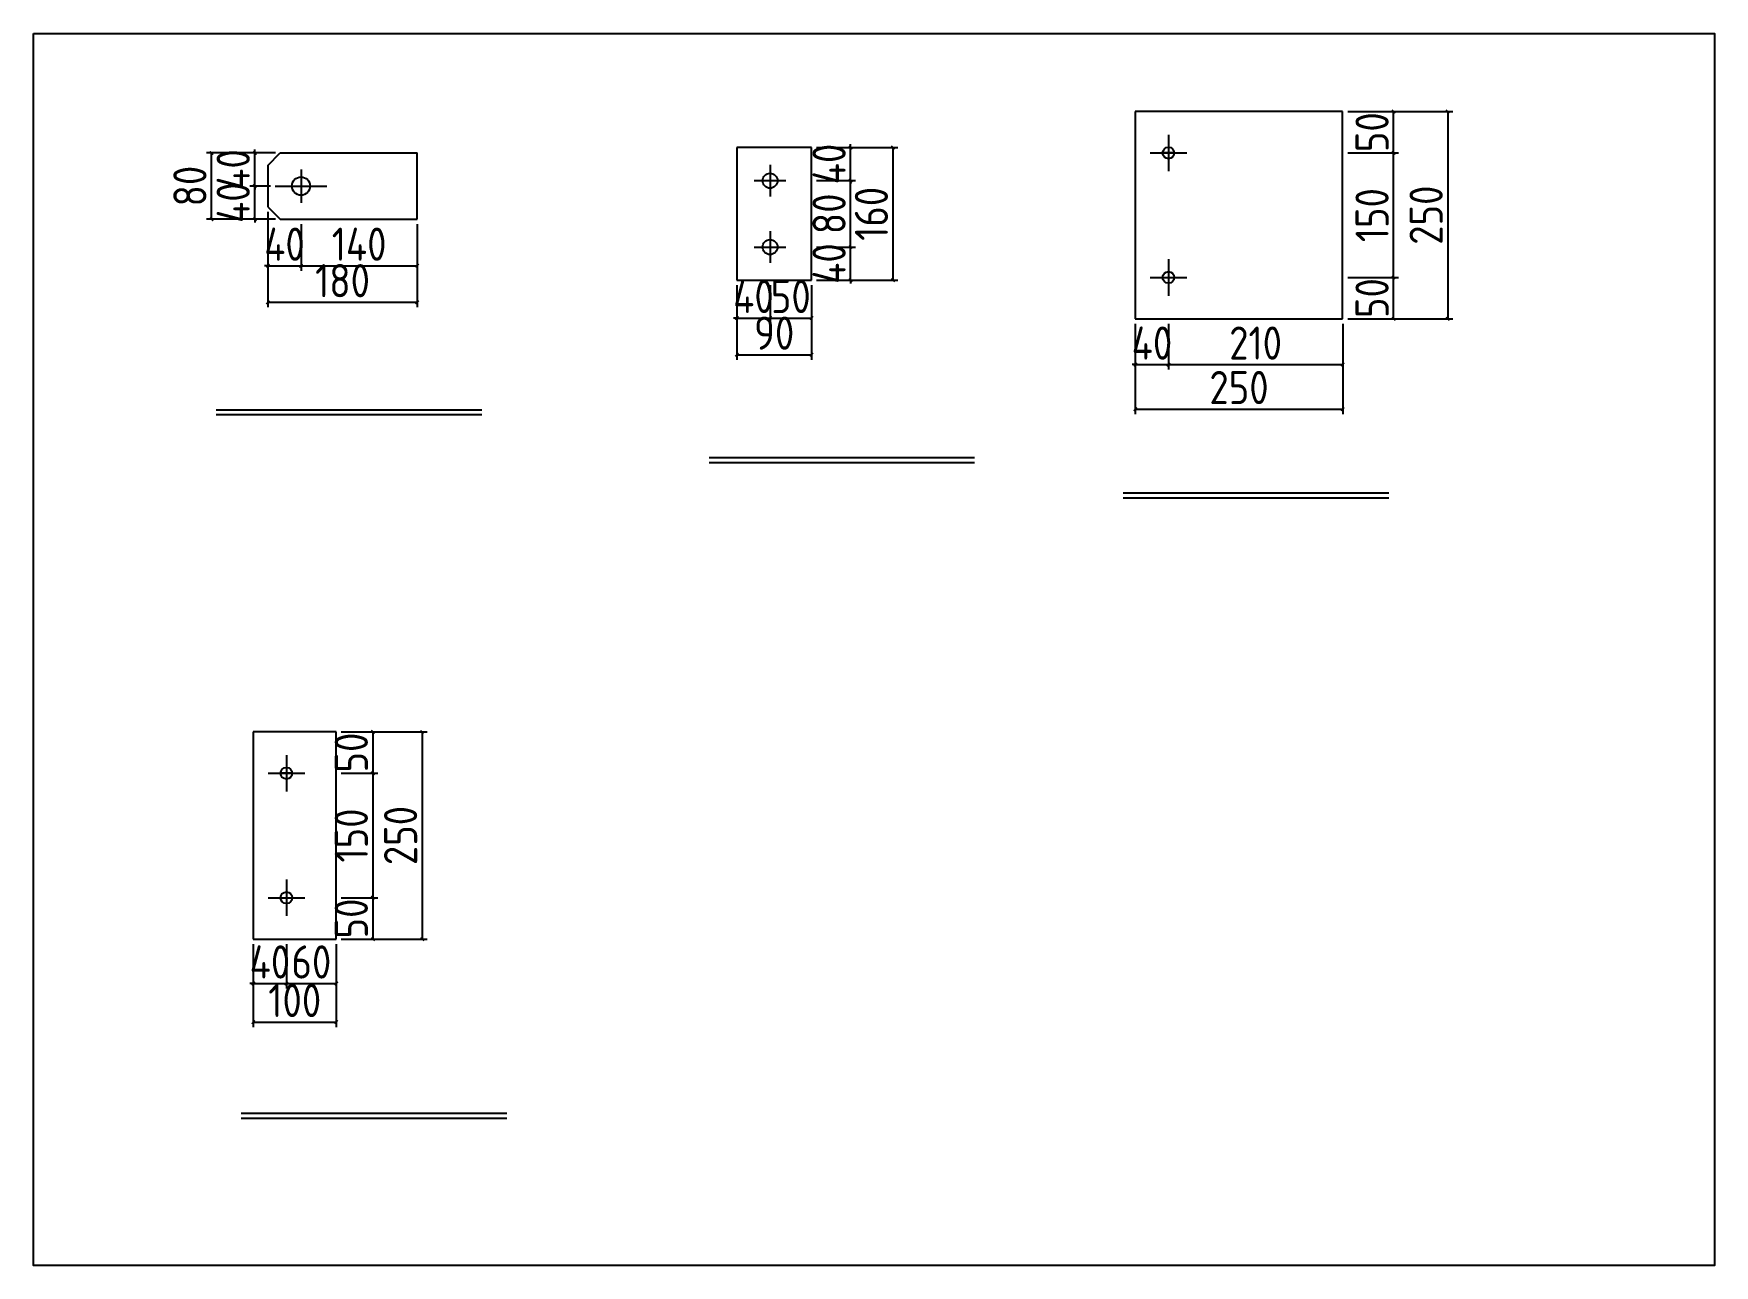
# Model space of a CAD drawing. Extents: x 810015 to 1451442, y -271755 to 145013.
# Drawn here: x 896994 to 907126, y 104795 to 112219 of the extents above; entities that cross this region are included whole.
import ezdxf

# ---------------------------------------------------------------- set-up
doc = ezdxf.new("R2010")
doc.units = 0
doc.header["$LTSCALE"] = 1000
doc.header["$MEASUREMENT"] = 0
doc.styles.get("Standard").update_dxf_attribs({"font": 'gbenor.shx', "bigfont": 'gbcbig.shx'})
doc.dimstyles.get("Standard").update_dxf_attribs({"dimscale": 100, "dimtxt": 2.5, "dimasz": 1, "dimexe": 2.5, "dimexo": 3, "dimgap": 1.5, "dimtad": 1, "dimdec": 0, "dimzin": 0, "dimdsep": 46, "dimtxsty": 'Standard', "dimblk": 'ARCHTICK', "dimcen": 0.09, "dimadec": 0, "dimazin": 0, "dimtfac": 1, "dimtdec": 0, "dimtix": 1, "dimtmove": 2, "dimatfit": 3, "dimfxl": 1, "dimtolj": 1, "dimtzin": 0, "dimarcsym": 0})

# ---------------------------------------------------------------- blocks, each defined once
blk = doc.blocks.new('_ArchTick')
at = {"color": 0, "linetype": 'ByBlock', "const_width": 0.4}
blk.add_lwpolyline([(-0.5, -0.5), (0.5, 0.5)], dxfattribs=at)
blk = doc.blocks.new('*D561')
at = {"color": 0, "lineweight": -2}
for p, q in [((898421, 111300), (898297, 111300)), ((898327, 111300), (898327, 111320)), ((898327, 111100), (898327, 111300)), ((898376, 111100), (898297, 111100)), ((898327, 111100), (898327, 111080))]:
    blk.add_line(p, q, dxfattribs=at)
at = {"layer": 'Defpoints', "color": 0}
for p in [(898327, 111300), (898451, 111300), (898406, 111100)]:
    blk.add_point(p, dxfattribs=at)
at = {"color": 0, "lineweight": -2, "xscale": 20, "yscale": 20, "zscale": 20}
for p, rotation in [((898327, 111300), 270), ((898327, 111100), 90)]:
    blk.add_blockref('_ArchTick', p, dxfattribs=dict(at, rotation=rotation))
at = {"color": 0, "insert": (898197, 111200), "char_height": 200, "attachment_point": 5, "rotation": 90}
blk.add_mtext('\\A1;40', dxfattribs=at)
blk = doc.blocks.new('*D562')
at = {"color": 0, "lineweight": -2}
for p, q in [((898376, 111500), (898297, 111500)), ((898327, 111500), (898327, 111520)), ((898327, 111300), (898327, 111500)), ((898421, 111300), (898297, 111300)), ((898327, 111300), (898327, 111280))]:
    blk.add_line(p, q, dxfattribs=at)
at = {"layer": 'Defpoints', "color": 0}
for p in [(898327, 111500), (898406, 111500), (898451, 111300)]:
    blk.add_point(p, dxfattribs=at)
at = {"color": 0, "lineweight": -2, "xscale": 20, "yscale": 20, "zscale": 20}
for p, rotation in [((898327, 111500), 270), ((898327, 111300), 90)]:
    blk.add_blockref('_ArchTick', p, dxfattribs=dict(at, rotation=rotation))
at = {"color": 0, "insert": (898197, 111400), "char_height": 200, "attachment_point": 5, "rotation": 90}
blk.add_mtext('\\A1;40', dxfattribs=at)
blk = doc.blocks.new('*D82')
at = {"color": 0, "lineweight": -2}
for p, q in [((898406, 111070), (898406, 110790)), ((898606, 111070), (898606, 110790)), ((898406, 110820), (898386, 110820)), ((898406, 110820), (898606, 110820)), ((898606, 110820), (898626, 110820))]:
    blk.add_line(p, q, dxfattribs=at)
at = {"layer": 'Defpoints', "color": 0}
for p in [(898406, 111100), (898606, 111100), (898606, 110820)]:
    blk.add_point(p, dxfattribs=at)
at = {"color": 0, "lineweight": -2, "xscale": 20, "yscale": 20, "zscale": 20}
blk.add_blockref('_ArchTick', (898406, 110820), dxfattribs=at)
at = {"color": 0, "lineweight": -2, "xscale": 20, "yscale": 20, "zscale": 20, "rotation": 180}
blk.add_blockref('_ArchTick', (898606, 110820), dxfattribs=at)
at = {"color": 0, "insert": (898506, 110950), "char_height": 200, "attachment_point": 5}
blk.add_mtext('\\A1;40', dxfattribs=at)
blk = doc.blocks.new('*D83')
at = {"color": 0, "lineweight": -2}
for p, q in [((898606, 111070), (898606, 110790)), ((899306, 111070), (899306, 110790)), ((898606, 110820), (899306, 110820))]:
    blk.add_line(p, q, dxfattribs=at)
at = {"layer": 'Defpoints', "color": 0}
for p in [(898606, 111100), (899306, 111100), (899306, 110820)]:
    blk.add_point(p, dxfattribs=at)
at = {"color": 0, "lineweight": -2, "xscale": 20, "yscale": 20, "zscale": 20, "rotation": 180}
blk.add_blockref('_ArchTick', (898606, 110820), dxfattribs=at)
at = {"color": 0, "lineweight": -2, "xscale": 20, "yscale": 20, "zscale": 20}
blk.add_blockref('_ArchTick', (899306, 110820), dxfattribs=at)
at = {"color": 0, "insert": (898956, 110950), "char_height": 200, "attachment_point": 5}
blk.add_mtext('\\A1;140', dxfattribs=at)
blk = doc.blocks.new('*D563')
at = {"color": 0, "lineweight": -2}
for p, q in [((898406, 111145), (898406, 110570)), ((899306, 111070), (899306, 110570)), ((898406, 110600), (899306, 110600))]:
    blk.add_line(p, q, dxfattribs=at)
at = {"layer": 'Defpoints', "color": 0}
for p in [(898406, 111175), (899306, 111100), (899306, 110600)]:
    blk.add_point(p, dxfattribs=at)
at = {"color": 0, "lineweight": -2, "xscale": 20, "yscale": 20, "zscale": 20, "rotation": 180}
blk.add_blockref('_ArchTick', (898406, 110600), dxfattribs=at)
at = {"color": 0, "lineweight": -2, "xscale": 20, "yscale": 20, "zscale": 20}
blk.add_blockref('_ArchTick', (899306, 110600), dxfattribs=at)
at = {"color": 0, "insert": (898856, 110730), "char_height": 200, "attachment_point": 5}
blk.add_mtext('\\A1;180', dxfattribs=at)
blk = doc.blocks.new('*D564')
at = {"color": 0, "lineweight": -2}
for p, q in [((898451, 111500), (898036, 111500)), ((898066, 111100), (898066, 111500)), ((898451, 111100), (898036, 111100))]:
    blk.add_line(p, q, dxfattribs=at)
at = {"layer": 'Defpoints', "color": 0}
for p in [(898066, 111500), (898481, 111500), (898481, 111100)]:
    blk.add_point(p, dxfattribs=at)
at = {"color": 0, "lineweight": -2, "xscale": 20, "yscale": 20, "zscale": 20}
for p, rotation in [((898066, 111500), 90), ((898066, 111100), 270)]:
    blk.add_blockref('_ArchTick', p, dxfattribs=dict(at, rotation=rotation))
at = {"color": 0, "insert": (897936, 111300), "char_height": 200, "attachment_point": 5, "rotation": 90}
blk.add_mtext('\\A1;80', dxfattribs=at)
blk = doc.blocks.new('*D565')
at = {"color": 0, "lineweight": -2}
for p, q in [((901233, 110703), (901233, 110475)), ((901433, 110703), (901433, 110475)), ((901233, 110505), (901213, 110505)), ((901233, 110505), (901433, 110505)), ((901433, 110505), (901453, 110505))]:
    blk.add_line(p, q, dxfattribs=at)
at = {"layer": 'Defpoints', "color": 0}
for p in [(901233, 110733), (901433, 110733), (901433, 110505)]:
    blk.add_point(p, dxfattribs=at)
at = {"color": 0, "lineweight": -2, "xscale": 20, "yscale": 20, "zscale": 20}
blk.add_blockref('_ArchTick', (901233, 110505), dxfattribs=at)
at = {"color": 0, "lineweight": -2, "xscale": 20, "yscale": 20, "zscale": 20, "rotation": 180}
blk.add_blockref('_ArchTick', (901433, 110505), dxfattribs=at)
at = {"color": 0, "insert": (901333, 110635), "char_height": 200, "attachment_point": 5}
blk.add_mtext('\\A1;40', dxfattribs=at)
blk = doc.blocks.new('*D566')
at = {"color": 0, "lineweight": -2}
for p, q in [((901433, 110703), (901433, 110475)), ((901683, 110703), (901683, 110475)), ((901433, 110505), (901683, 110505))]:
    blk.add_line(p, q, dxfattribs=at)
at = {"layer": 'Defpoints', "color": 0}
for p in [(901433, 110733), (901683, 110733), (901683, 110505)]:
    blk.add_point(p, dxfattribs=at)
at = {"color": 0, "lineweight": -2, "xscale": 20, "yscale": 20, "zscale": 20, "rotation": 180}
blk.add_blockref('_ArchTick', (901433, 110505), dxfattribs=at)
at = {"color": 0, "lineweight": -2, "xscale": 20, "yscale": 20, "zscale": 20}
blk.add_blockref('_ArchTick', (901683, 110505), dxfattribs=at)
at = {"color": 0, "insert": (901558, 110635), "char_height": 200, "attachment_point": 5}
blk.add_mtext('\\A1;50', dxfattribs=at)
blk = doc.blocks.new('*D84')
at = {"color": 0, "lineweight": -2}
for p, q in [((901233, 110703), (901233, 110254)), ((901683, 110703), (901683, 110254)), ((901233, 110284), (901683, 110284))]:
    blk.add_line(p, q, dxfattribs=at)
at = {"layer": 'Defpoints', "color": 0}
for p in [(901233, 110733), (901683, 110733), (901683, 110284)]:
    blk.add_point(p, dxfattribs=at)
at = {"color": 0, "lineweight": -2, "xscale": 20, "yscale": 20, "zscale": 20, "rotation": 180}
blk.add_blockref('_ArchTick', (901233, 110284), dxfattribs=at)
at = {"color": 0, "lineweight": -2, "xscale": 20, "yscale": 20, "zscale": 20}
blk.add_blockref('_ArchTick', (901683, 110284), dxfattribs=at)
at = {"color": 0, "insert": (901458, 110414), "char_height": 200, "attachment_point": 5}
blk.add_mtext('\\A1;90', dxfattribs=at)
blk = doc.blocks.new('*D85')
at = {"color": 0, "lineweight": -2}
for p, q in [((901919, 110933), (901919, 110953)), ((901713, 110933), (901949, 110933)), ((901919, 110733), (901919, 110933)), ((901713, 110733), (901949, 110733)), ((901919, 110733), (901919, 110713))]:
    blk.add_line(p, q, dxfattribs=at)
at = {"layer": 'Defpoints', "color": 0}
for p in [(901683, 110933), (901919, 110933), (901683, 110733)]:
    blk.add_point(p, dxfattribs=at)
at = {"color": 0, "lineweight": -2, "xscale": 20, "yscale": 20, "zscale": 20}
for p, rotation in [((901919, 110933), 270), ((901919, 110733), 90)]:
    blk.add_blockref('_ArchTick', p, dxfattribs=dict(at, rotation=rotation))
at = {"color": 0, "insert": (901789, 110833), "char_height": 200, "attachment_point": 5, "rotation": 90}
blk.add_mtext('\\A1;40', dxfattribs=at)
blk = doc.blocks.new('*D86')
at = {"color": 0, "lineweight": -2}
for p, q in [((901713, 111333), (901949, 111333)), ((901919, 110933), (901919, 111333)), ((901713, 110933), (901949, 110933))]:
    blk.add_line(p, q, dxfattribs=at)
at = {"layer": 'Defpoints', "color": 0}
for p in [(901683, 111333), (901919, 111333), (901683, 110933)]:
    blk.add_point(p, dxfattribs=at)
at = {"color": 0, "lineweight": -2, "xscale": 20, "yscale": 20, "zscale": 20}
for p, rotation in [((901919, 111333), 90), ((901919, 110933), 270)]:
    blk.add_blockref('_ArchTick', p, dxfattribs=dict(at, rotation=rotation))
at = {"color": 0, "insert": (901789, 111133), "char_height": 200, "attachment_point": 5, "rotation": 90}
blk.add_mtext('\\A1;80', dxfattribs=at)
blk = doc.blocks.new('*D567')
at = {"color": 0, "lineweight": -2}
for p, q in [((901919, 111533), (901919, 111553)), ((901713, 111533), (901949, 111533)), ((901919, 111333), (901919, 111533)), ((901713, 111333), (901949, 111333)), ((901919, 111333), (901919, 111313))]:
    blk.add_line(p, q, dxfattribs=at)
at = {"layer": 'Defpoints', "color": 0}
for p in [(901683, 111533), (901919, 111533), (901683, 111333)]:
    blk.add_point(p, dxfattribs=at)
at = {"color": 0, "lineweight": -2, "xscale": 20, "yscale": 20, "zscale": 20}
for p, rotation in [((901919, 111533), 270), ((901919, 111333), 90)]:
    blk.add_blockref('_ArchTick', p, dxfattribs=dict(at, rotation=rotation))
at = {"color": 0, "insert": (901789, 111433), "char_height": 200, "attachment_point": 5, "rotation": 90}
blk.add_mtext('\\A1;40', dxfattribs=at)
blk = doc.blocks.new('*D87')
at = {"color": 0, "lineweight": -2}
for p, q in [((901713, 111533), (902204, 111533)), ((902174, 111533), (902174, 110733)), ((901713, 110733), (902204, 110733))]:
    blk.add_line(p, q, dxfattribs=at)
at = {"layer": 'Defpoints', "color": 0}
for p in [(901683, 111533), (901683, 110733), (902174, 110733)]:
    blk.add_point(p, dxfattribs=at)
at = {"color": 0, "lineweight": -2, "xscale": 20, "yscale": 20, "zscale": 20}
for p, rotation in [((902174, 111533), 90), ((902174, 110733), 270)]:
    blk.add_blockref('_ArchTick', p, dxfattribs=dict(at, rotation=rotation))
at = {"color": 0, "insert": (902044, 111133), "char_height": 200, "attachment_point": 5, "rotation": 90}
blk.add_mtext('\\A1;160', dxfattribs=at)
blk = doc.blocks.new('*D568')
at = {"color": 0, "lineweight": -2}
for p, q in [((898848, 108011), (899069, 108011)), ((899039, 108011), (899039, 107761)), ((898848, 107761), (899069, 107761))]:
    blk.add_line(p, q, dxfattribs=at)
at = {"layer": 'Defpoints', "color": 0}
for p in [(898818, 108011), (898818, 107761), (899039, 107761)]:
    blk.add_point(p, dxfattribs=at)
at = {"color": 0, "lineweight": -2, "xscale": 20, "yscale": 20, "zscale": 20}
for p, rotation in [((899039, 108011), 90), ((899039, 107761), 270)]:
    blk.add_blockref('_ArchTick', p, dxfattribs=dict(at, rotation=rotation))
at = {"color": 0, "insert": (898909, 107886), "char_height": 200, "attachment_point": 5, "rotation": 90}
blk.add_mtext('\\A1;50', dxfattribs=at)
blk = doc.blocks.new('*D88')
at = {"color": 0, "lineweight": -2}
for p, q in [((898848, 107761), (899069, 107761)), ((899039, 107761), (899039, 107011)), ((898848, 107011), (899069, 107011))]:
    blk.add_line(p, q, dxfattribs=at)
at = {"layer": 'Defpoints', "color": 0}
for p in [(898818, 107761), (898818, 107011), (899039, 107011)]:
    blk.add_point(p, dxfattribs=at)
at = {"color": 0, "lineweight": -2, "xscale": 20, "yscale": 20, "zscale": 20}
for p, rotation in [((899039, 107761), 90), ((899039, 107011), 270)]:
    blk.add_blockref('_ArchTick', p, dxfattribs=dict(at, rotation=rotation))
at = {"color": 0, "insert": (898909, 107386), "char_height": 200, "attachment_point": 5, "rotation": 90}
blk.add_mtext('\\A1;150', dxfattribs=at)
blk = doc.blocks.new('*D569')
at = {"color": 0, "lineweight": -2}
for p, q in [((898848, 107011), (899069, 107011)), ((899039, 107011), (899039, 106761)), ((898848, 106761), (899069, 106761))]:
    blk.add_line(p, q, dxfattribs=at)
at = {"layer": 'Defpoints', "color": 0}
for p in [(898818, 107011), (898818, 106761), (899039, 106761)]:
    blk.add_point(p, dxfattribs=at)
at = {"color": 0, "lineweight": -2, "xscale": 20, "yscale": 20, "zscale": 20}
for p, rotation in [((899039, 107011), 90), ((899039, 106761), 270)]:
    blk.add_blockref('_ArchTick', p, dxfattribs=dict(at, rotation=rotation))
at = {"color": 0, "insert": (898909, 106886), "char_height": 200, "attachment_point": 5, "rotation": 90}
blk.add_mtext('\\A1;50', dxfattribs=at)
blk = doc.blocks.new('*D89')
at = {"color": 0, "lineweight": -2}
for p, q in [((898848, 108011), (899366, 108011)), ((899336, 108011), (899336, 106761)), ((898848, 106761), (899366, 106761))]:
    blk.add_line(p, q, dxfattribs=at)
at = {"layer": 'Defpoints', "color": 0}
for p in [(898818, 108011), (898818, 106761), (899336, 106761)]:
    blk.add_point(p, dxfattribs=at)
at = {"color": 0, "lineweight": -2, "xscale": 20, "yscale": 20, "zscale": 20}
for p, rotation in [((899336, 108011), 90), ((899336, 106761), 270)]:
    blk.add_blockref('_ArchTick', p, dxfattribs=dict(at, rotation=rotation))
at = {"color": 0, "insert": (899206, 107386), "char_height": 200, "attachment_point": 5, "rotation": 90}
blk.add_mtext('\\A1;250', dxfattribs=at)
blk = doc.blocks.new('*D570')
at = {"color": 0, "lineweight": -2}
for p, q in [((898318, 106731), (898318, 106464)), ((898518, 106731), (898518, 106464)), ((898318, 106494), (898298, 106494)), ((898318, 106494), (898518, 106494)), ((898518, 106494), (898538, 106494))]:
    blk.add_line(p, q, dxfattribs=at)
at = {"layer": 'Defpoints', "color": 0}
for p in [(898318, 106761), (898518, 106761), (898518, 106494)]:
    blk.add_point(p, dxfattribs=at)
at = {"color": 0, "lineweight": -2, "xscale": 20, "yscale": 20, "zscale": 20}
blk.add_blockref('_ArchTick', (898318, 106494), dxfattribs=at)
at = {"color": 0, "lineweight": -2, "xscale": 20, "yscale": 20, "zscale": 20, "rotation": 180}
blk.add_blockref('_ArchTick', (898518, 106494), dxfattribs=at)
at = {"color": 0, "insert": (898418, 106624), "char_height": 200, "attachment_point": 5}
blk.add_mtext('\\A1;40', dxfattribs=at)
blk = doc.blocks.new('*D90')
at = {"color": 0, "lineweight": -2}
for p, q in [((898518, 106731), (898518, 106464)), ((898818, 106731), (898818, 106464)), ((898518, 106494), (898818, 106494))]:
    blk.add_line(p, q, dxfattribs=at)
at = {"layer": 'Defpoints', "color": 0}
for p in [(898518, 106761), (898818, 106761), (898818, 106494)]:
    blk.add_point(p, dxfattribs=at)
at = {"color": 0, "lineweight": -2, "xscale": 20, "yscale": 20, "zscale": 20, "rotation": 180}
blk.add_blockref('_ArchTick', (898518, 106494), dxfattribs=at)
at = {"color": 0, "lineweight": -2, "xscale": 20, "yscale": 20, "zscale": 20}
blk.add_blockref('_ArchTick', (898818, 106494), dxfattribs=at)
at = {"color": 0, "insert": (898668, 106624), "char_height": 200, "attachment_point": 5}
blk.add_mtext('\\A1;60', dxfattribs=at)
blk = doc.blocks.new('*D91')
at = {"color": 0, "lineweight": -2}
for p, q in [((898318, 106731), (898318, 106232)), ((898818, 106731), (898818, 106232)), ((898318, 106262), (898818, 106262))]:
    blk.add_line(p, q, dxfattribs=at)
at = {"layer": 'Defpoints', "color": 0}
for p in [(898318, 106761), (898818, 106761), (898818, 106262)]:
    blk.add_point(p, dxfattribs=at)
at = {"color": 0, "lineweight": -2, "xscale": 20, "yscale": 20, "zscale": 20, "rotation": 180}
blk.add_blockref('_ArchTick', (898318, 106262), dxfattribs=at)
at = {"color": 0, "lineweight": -2, "xscale": 20, "yscale": 20, "zscale": 20}
blk.add_blockref('_ArchTick', (898818, 106262), dxfattribs=at)
at = {"color": 0, "insert": (898568, 106392), "char_height": 200, "attachment_point": 5}
blk.add_mtext('\\A1;100', dxfattribs=at)
blk = doc.blocks.new('*D571')
at = {"color": 0, "lineweight": -2}
for p, q in [((903635, 110470), (903635, 110194)), ((903835, 110470), (903835, 110194)), ((903635, 110224), (903615, 110224)), ((903635, 110224), (903835, 110224)), ((903835, 110224), (903855, 110224))]:
    blk.add_line(p, q, dxfattribs=at)
at = {"layer": 'Defpoints', "color": 0}
for p in [(903635, 110500), (903835, 110500), (903835, 110224)]:
    blk.add_point(p, dxfattribs=at)
at = {"color": 0, "lineweight": -2, "xscale": 20, "yscale": 20, "zscale": 20}
blk.add_blockref('_ArchTick', (903635, 110224), dxfattribs=at)
at = {"color": 0, "lineweight": -2, "xscale": 20, "yscale": 20, "zscale": 20, "rotation": 180}
blk.add_blockref('_ArchTick', (903835, 110224), dxfattribs=at)
at = {"color": 0, "insert": (903735, 110354), "char_height": 200, "attachment_point": 5}
blk.add_mtext('\\A1;40', dxfattribs=at)
blk = doc.blocks.new('*D572')
at = {"color": 0, "lineweight": -2}
for p, q in [((903835, 110470), (903835, 110194)), ((904885, 110470), (904885, 110194)), ((903835, 110224), (904885, 110224))]:
    blk.add_line(p, q, dxfattribs=at)
at = {"layer": 'Defpoints', "color": 0}
for p in [(903835, 110500), (904885, 110500), (904885, 110224)]:
    blk.add_point(p, dxfattribs=at)
at = {"color": 0, "lineweight": -2, "xscale": 20, "yscale": 20, "zscale": 20, "rotation": 180}
blk.add_blockref('_ArchTick', (903835, 110224), dxfattribs=at)
at = {"color": 0, "lineweight": -2, "xscale": 20, "yscale": 20, "zscale": 20}
blk.add_blockref('_ArchTick', (904885, 110224), dxfattribs=at)
at = {"color": 0, "insert": (904360, 110354), "char_height": 200, "attachment_point": 5}
blk.add_mtext('\\A1;210', dxfattribs=at)
blk = doc.blocks.new('*D92')
at = {"color": 0, "lineweight": -2}
for p, q in [((904915, 110750), (905222, 110750)), ((905192, 110500), (905192, 110750)), ((904915, 110500), (905222, 110500))]:
    blk.add_line(p, q, dxfattribs=at)
at = {"layer": 'Defpoints', "color": 0}
for p in [(904885, 110750), (905192, 110750), (904885, 110500)]:
    blk.add_point(p, dxfattribs=at)
at = {"color": 0, "lineweight": -2, "xscale": 20, "yscale": 20, "zscale": 20}
for p, rotation in [((905192, 110750), 90), ((905192, 110500), 270)]:
    blk.add_blockref('_ArchTick', p, dxfattribs=dict(at, rotation=rotation))
at = {"color": 0, "insert": (905062, 110625), "char_height": 200, "attachment_point": 5, "rotation": 90}
blk.add_mtext('\\A1;50', dxfattribs=at)
blk = doc.blocks.new('*D93')
at = {"color": 0, "lineweight": -2}
for p, q in [((904915, 111500), (905222, 111500)), ((905192, 110750), (905192, 111500)), ((904915, 110750), (905222, 110750))]:
    blk.add_line(p, q, dxfattribs=at)
at = {"layer": 'Defpoints', "color": 0}
for p in [(904885, 111500), (905192, 111500), (904885, 110750)]:
    blk.add_point(p, dxfattribs=at)
at = {"color": 0, "lineweight": -2, "xscale": 20, "yscale": 20, "zscale": 20}
for p, rotation in [((905192, 111500), 90), ((905192, 110750), 270)]:
    blk.add_blockref('_ArchTick', p, dxfattribs=dict(at, rotation=rotation))
at = {"color": 0, "insert": (905062, 111125), "char_height": 200, "attachment_point": 5, "rotation": 90}
blk.add_mtext('\\A1;150', dxfattribs=at)
blk = doc.blocks.new('*D573')
at = {"color": 0, "lineweight": -2}
for p, q in [((904915, 111750), (905222, 111750)), ((905192, 111500), (905192, 111750)), ((904915, 111500), (905222, 111500))]:
    blk.add_line(p, q, dxfattribs=at)
at = {"layer": 'Defpoints', "color": 0}
for p in [(904885, 111750), (905192, 111750), (904885, 111500)]:
    blk.add_point(p, dxfattribs=at)
at = {"color": 0, "lineweight": -2, "xscale": 20, "yscale": 20, "zscale": 20}
for p, rotation in [((905192, 111750), 90), ((905192, 111500), 270)]:
    blk.add_blockref('_ArchTick', p, dxfattribs=dict(at, rotation=rotation))
at = {"color": 0, "insert": (905062, 111625), "char_height": 200, "attachment_point": 5, "rotation": 90}
blk.add_mtext('\\A1;50', dxfattribs=at)
blk = doc.blocks.new('*D94')
at = {"color": 0, "lineweight": -2}
for p, q in [((904915, 111750), (905548, 111750)), ((905518, 111750), (905518, 110500)), ((904915, 110500), (905548, 110500))]:
    blk.add_line(p, q, dxfattribs=at)
at = {"layer": 'Defpoints', "color": 0}
for p in [(904885, 111750), (904885, 110500), (905518, 110500)]:
    blk.add_point(p, dxfattribs=at)
at = {"color": 0, "lineweight": -2, "xscale": 20, "yscale": 20, "zscale": 20}
for p, rotation in [((905518, 111750), 90), ((905518, 110500), 270)]:
    blk.add_blockref('_ArchTick', p, dxfattribs=dict(at, rotation=rotation))
at = {"color": 0, "insert": (905388, 111125), "char_height": 200, "attachment_point": 5, "rotation": 90}
blk.add_mtext('\\A1;250', dxfattribs=at)
blk = doc.blocks.new('*D95')
at = {"color": 0, "lineweight": -2}
for p, q in [((903635, 110470), (903635, 109926)), ((904885, 110470), (904885, 109926)), ((903635, 109956), (904885, 109956))]:
    blk.add_line(p, q, dxfattribs=at)
at = {"layer": 'Defpoints', "color": 0}
for p in [(903635, 110500), (904885, 110500), (904885, 109956)]:
    blk.add_point(p, dxfattribs=at)
at = {"color": 0, "lineweight": -2, "xscale": 20, "yscale": 20, "zscale": 20, "rotation": 180}
blk.add_blockref('_ArchTick', (903635, 109956), dxfattribs=at)
at = {"color": 0, "lineweight": -2, "xscale": 20, "yscale": 20, "zscale": 20}
blk.add_blockref('_ArchTick', (904885, 109956), dxfattribs=at)
at = {"color": 0, "insert": (904260, 110086), "char_height": 200, "attachment_point": 5}
blk.add_mtext('\\A1;250', dxfattribs=at)

msp = doc.modelspace()

# ---------------------------------------------------------------- linework, layer by layer
at = {"color": 2}
for p, q in [((904884.6, 111749.7), (903634.6, 111749.7)), ((903634.6, 111749.7), (903634.6, 110499.7)), ((904884.6, 110499.7), (904884.6, 111749.7)), ((903834.6, 111609.7), (903834.6, 111389.7)), ((903724.6, 111499.7), (903944.6, 111499.7)), ((903869.6, 111499.7), (903799.6, 111499.7)), ((903834.6, 111534.7), (903834.6, 111499.7)), ((903834.6, 110859.7), (903834.6, 110639.7)), ((903724.6, 110749.7), (903944.6, 110749.7)), ((903634.6, 110499.7), (904884.6, 110499.7)), ((898817.7, 108011), (898317.7, 108011)), ((898317.7, 108011), (898317.7, 106761)), ((898817.7, 106761), (898817.7, 108011)), ((898517.7, 107871), (898517.7, 107651)), ((898407.7, 107761), (898627.7, 107761)), ((898552.7, 107761), (898482.7, 107761)), ((898517.7, 107796), (898517.7, 107761)), ((898517.7, 107121), (898517.7, 106901)), ((898407.7, 107011), (898627.7, 107011)), ((898317.7, 106761), (898817.7, 106761))]:
    msp.add_line(p, q, dxfattribs=at)
for p, q in [((898405.6, 111425.2), (898480.6, 111500.2)), ((898480.6, 111500.2), (899305.6, 111500.2)), ((899305.6, 111100.2), (899305.6, 111500.2)), ((901232.9, 111532.6), (901232.9, 110732.6)), ((901682.9, 111532.6), (901232.9, 111532.6)), ((901682.9, 110732.6), (901682.9, 111532.6)), ((898405.6, 111425.2), (898405.6, 111175.2)), ((898605.6, 111400.2), (898605.6, 111200.2)), ((898605.6, 111400.2), (898605.6, 111200.2)), ((901432.9, 111427.6), (901432.9, 111237.6)), ((898450.6, 111300.2), (898760.6, 111300.2)), ((901527.9, 111332.6), (901337.9, 111332.6)), ((898405.6, 111175.2), (898480.6, 111100.2)), ((898480.6, 111100.2), (899305.6, 111100.2)), ((901432.9, 111027.6), (901432.9, 110837.6)), ((901337.9, 110932.6), (901527.9, 110932.6)), ((901232.9, 110732.6), (901682.9, 110732.6)), ((898094.5, 109952.6), (899695.4, 109952.6)), ((898094.5, 109922.6), (899695.4, 109922.6)), ((901065.5, 109665.1), (902666.4, 109665.1)), ((901065.5, 109635.1), (902666.4, 109635.1)), ((903562.5, 109452), (905163.3, 109452)), ((903562.5, 109422), (905163.3, 109422)), ((898245.6, 105713.4), (899846.4, 105713.4)), ((898245.6, 105683.4), (899846.4, 105683.4))]:
    msp.add_line(p, q)
msp.add_lwpolyline([(896993.8, 112219.1), (907125.6, 112219.1), (907125.6, 104795.3), (896993.8, 104795.3)], close=True)
for centre in [(903834.6, 111499.7), (903834.6, 110749.7), (898517.7, 107761), (898517.7, 107011)]:
    msp.add_circle(centre, 35, dxfattribs=at)
for centre, radius in [((898605.6, 111300.2), 55), ((901432.9, 111332.6), 45), ((901432.9, 110932.6), 45)]:
    msp.add_circle(centre, radius)

# ---------------------------------------------------------------- dimensions: what is measured, and where the dimension line sits
at = {"color": 3}
for base, p1, p2, picture, middle in [((905191.6, 111749.7), (904884.6, 111499.7), (904884.6, 111749.7), '*D573', (905061.6, 111624.7)), ((905517.9, 110499.7), (904884.6, 111749.7), (904884.6, 110499.7), '*D94', (905387.9, 111124.7)), ((898327.3, 111500.2), (898450.6, 111300.2), (898405.6, 111500.2), '*D562', (898197.3, 111400.2)), ((901919, 111532.6), (901682.9, 111332.6), (901682.9, 111532.6), '*D567', (901789, 111432.6)), ((898065.5, 111500.2), (898480.6, 111100.2), (898480.6, 111500.2), '*D564', (897935.5, 111300.2)), ((902173.7, 110732.6), (901682.9, 111532.6), (901682.9, 110732.6), '*D87', (902043.7, 111132.6)), ((905191.6, 111499.7), (904884.6, 110749.7), (904884.6, 111499.7), '*D93', (905061.6, 111124.7)), ((898327.3, 111300.2), (898405.6, 111100.2), (898450.6, 111300.2), '*D561', (898197.3, 111200.2)), ((901919, 111332.6), (901682.9, 110932.6), (901682.9, 111332.6), '*D86', (901789, 111132.6)), ((901919, 110932.6), (901682.9, 110732.6), (901682.9, 110932.6), '*D85', (901789, 110832.6)), ((905191.6, 110749.7), (904884.6, 110499.7), (904884.6, 110749.7), '*D92', (905061.6, 110624.7)), ((899038.7, 107761), (898817.7, 108011), (898817.7, 107761), '*D568', (898908.7, 107886)), ((899335.8, 106761), (898817.7, 108011), (898817.7, 106761), '*D89', (899205.8, 107386)), ((899038.7, 107011), (898817.7, 107761), (898817.7, 107011), '*D88', (898908.7, 107386)), ((899038.7, 106761), (898817.7, 107011), (898817.7, 106761), '*D569', (898908.7, 106886))]:
    dim = msp.add_linear_dim(base=base, p1=p1, p2=p2, angle=90, dimstyle='Standard', override={"dimtxt": 2, "dimasz": 0.2, "dimexe": 0.3, "dimexo": 0.3, "dimgap": 0.3, "dimlfac": 0.2, "dimrnd": 0.2}, dxfattribs=at)
    dim.commit()
    dim.dimension.update_dxf_attribs({"geometry": picture, "text_midpoint": middle})
for base, p1, p2, picture, middle in [((899305.6, 110600.1), (898405.6, 111175.2), (899305.6, 111100.2), '*D563', (898855.6, 110730.1)), ((898605.6, 110819.9), (898405.6, 111100.2), (898605.6, 111100.2), '*D82', (898505.6, 110949.9)), ((899305.6, 110819.9), (898605.6, 111100.2), (899305.6, 111100.2), '*D83', (898955.6, 110949.9)), ((901432.9, 110505.5), (901232.9, 110732.6), (901432.9, 110732.6), '*D565', (901332.9, 110635.5)), ((901682.9, 110505.5), (901432.9, 110732.6), (901682.9, 110732.6), '*D566', (901557.9, 110635.5)), ((901682.9, 110284), (901232.9, 110732.6), (901682.9, 110732.6), '*D84', (901457.9, 110414)), ((903834.6, 110224), (903634.6, 110499.7), (903834.6, 110499.7), '*D571', (903734.6, 110354)), ((904884.6, 109955.5), (903634.6, 110499.7), (904884.6, 110499.7), '*D95', (904259.6, 110085.5)), ((904884.6, 110224), (903834.6, 110499.7), (904884.6, 110499.7), '*D572', (904359.6, 110354)), ((898517.7, 106494.5), (898317.7, 106761), (898517.7, 106761), '*D570', (898417.7, 106624.5)), ((898817.7, 106261.6), (898317.7, 106761), (898817.7, 106761), '*D91', (898567.7, 106391.6)), ((898817.7, 106494.5), (898517.7, 106761), (898817.7, 106761), '*D90', (898667.7, 106624.5))]:
    dim = msp.add_linear_dim(base=base, p1=p1, p2=p2, dimstyle='Standard', override={"dimtxt": 2, "dimasz": 0.2, "dimexe": 0.3, "dimexo": 0.3, "dimgap": 0.3, "dimlfac": 0.2, "dimrnd": 0.2}, dxfattribs=at)
    dim.commit()
    dim.dimension.update_dxf_attribs({"geometry": picture, "text_midpoint": middle})

doc.saveas('drawing.dxf')
